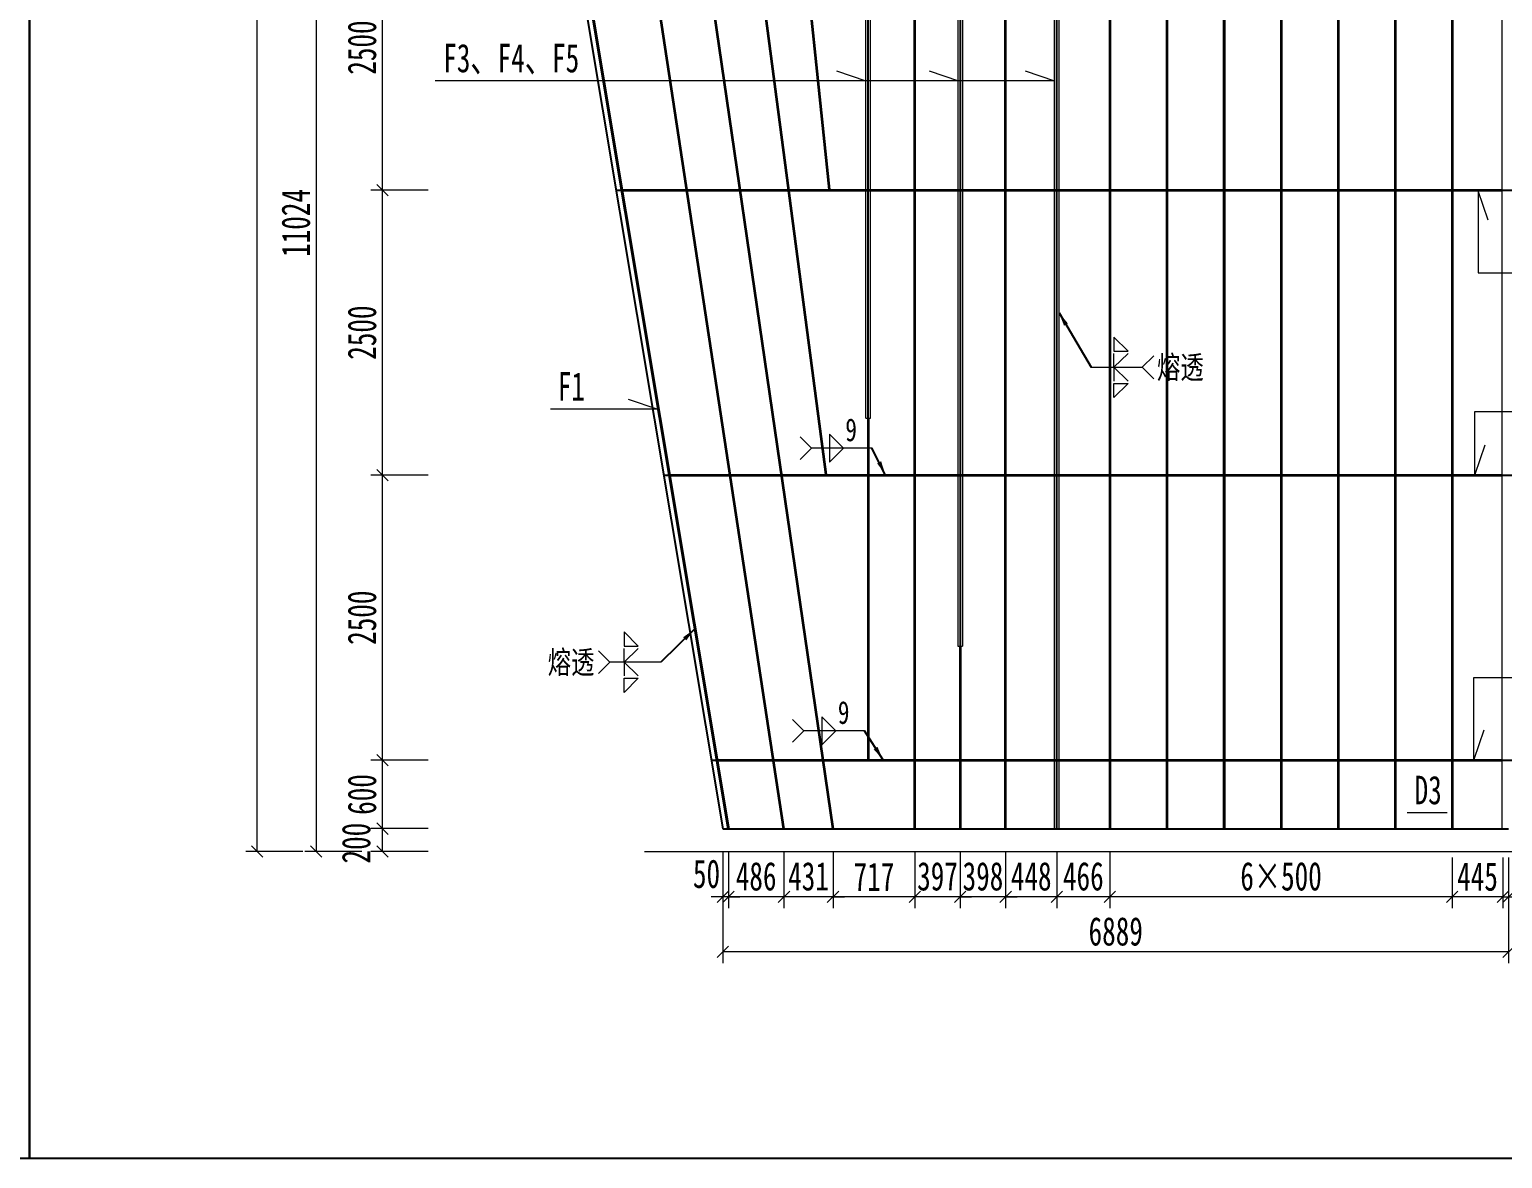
# Model space of a CAD drawing. Header units: millimetres. Extents: x -89049 to 410567, y -307459 to -100425.
# Drawn here: x 86067 to 98978, y -164214 to -154312 of the extents above; entities that cross this region are included whole.
import ezdxf
from ezdxf.enums import TextEntityAlignment as Align

# ---------------------------------------------------------------- set-up
doc = ezdxf.new("R2010")
doc.units = ezdxf.units.MM
doc.linetypes.add('CENTER2', pattern=[28.575, 19.05, -3.175, 3.175, -3.175])
doc.layers.get('Defpoints').update_dxf_attribs({"color": 8})
for name, color, linetype, lineweight in [('Dim', 4, 'Continuous', 15), ('中心线', 2, 'CENTER2', 15), ('文字', 7, 'Continuous', 15), ('细实线', 4, 'Continuous', 15), ('钢板粗线', 1, 'Continuous', 25)]:
    doc.layers.add(name, color=color, linetype=linetype, lineweight=lineweight)
doc.layers.add('Text', color=4, linetype='Continuous')
doc.styles.add('111', font='', dxfattribs={"width": 0.7})
doc.styles.add('BM_Dim', font='', dxfattribs={"width": 0.85})
doc.styles.add('SMEDI', font='', dxfattribs={"width": 0.75})
doc.styles.get("Standard").update_dxf_attribs({"font": ''})
doc.styles.get('111').set_extended_font_data('仿宋_GB2312')
doc.styles.get('BM_Dim').set_extended_font_data('仿宋_GB2312')
doc.styles.get('SMEDI').set_extended_font_data('仿宋_GB2312')
doc.styles.get('Standard').set_extended_font_data('仿宋_GB2312')
doc.dimstyles.new('200', dxfattribs={"dimscale": 0, "dimtxt": 2.5, "dimasz": 1, "dimexe": 1, "dimexo": 1, "dimgap": 0.6, "dimtad": 1, "dimdec": 0, "dimdsep": 46, "dimtxsty": '111', "dimblk": 'OBLIQUE', "dimcen": 0, "dimclrd": 4, "dimclre": 4, "dimclrt": 4, "dimadec": 1, "dimazin": 2, "dimtfac": 1, "dimtdec": 0, "dimtix": 1, "dimtmove": 2, "dimatfit": 3, "dimfxl": 4, "dimfxlon": 1, "dimtolj": 1, "dimlwd": -1, "dimlwe": -1, "dimarcsym": 0})
doc.dimstyles.new('MSteel_1.0_1.0', dxfattribs={"dimtxt": 3, "dimasz": 1.2, "dimexe": 1, "dimexo": 1, "dimgap": 1, "dimtad": 3, "dimtoh": 1, "dimdec": 0, "dimzin": 0, "dimdsep": 46, "dimtxsty": 'Standard', "dimblk": 'ARCHTICK', "dimcen": 0.09, "dimclrd": 3, "dimclre": 3, "dimadec": 0, "dimazin": 0, "dimtfac": 1, "dimtdec": 4, "dimtofl": 0, "dimtmove": 0, "dimatfit": 3, "dimfxl": 1, "dimtolj": 1, "dimtzin": 0, "dimarcsym": 0})

# ---------------------------------------------------------------- blocks, each defined once
blk = doc.blocks.new('_ArchTick')
at = {"color": 0, "linetype": 'ByBlock', "const_width": 0.15}
blk.add_lwpolyline([(-0.5, -0.5), (0.5, 0.5)], dxfattribs=at)
blk = doc.blocks.new('_Oblique')
at = {"color": 0, "linetype": 'ByBlock', "lineweight": -2}
blk.add_line((-0.5, -0.5), (0.5, 0.5), dxfattribs=at)
blk = doc.blocks.new('*D3152')
at = {"layer": 'Defpoints', "color": 0, "transparency": 16777216}
for p in [(90336, -150497), (88580, -161521), (91879, -161521)]:
    blk.add_point(p, dxfattribs=at)
at = {"layer": '细实线', "color": 4, "transparency": 16777216}
for p, q in [((88980, -150497), (88480, -150497)), ((88580, -150497), (88580, -161521)), ((88980, -161521), (88480, -161521))]:
    blk.add_line(p, q, dxfattribs=at)
at = {"layer": '细实线', "color": 4, "transparency": 16777216, "xscale": 99.99999999999999, "yscale": 99.99999999999999, "zscale": 99.99999999999999}
for p, rotation in [((88580, -150497), 90), ((88580, -161521), 270)]:
    blk.add_blockref('_Oblique', p, dxfattribs=dict(at, rotation=rotation))
at = {"layer": '细实线', "color": 4, "transparency": 16777216, "insert": (88402, -156009), "char_height": 250, "attachment_point": 5, "rotation": 90, "style": '111'}
blk.add_mtext('\\A1;11024', dxfattribs=at)
blk = doc.blocks.new('*D3156')
at = {"layer": 'Defpoints', "color": 0, "transparency": 16777216}
for p in [(89160, -160721), (92043, -160721), (92143, -161321)]:
    blk.add_point(p, dxfattribs=at)
at = {"layer": '细实线', "color": 4, "transparency": 16777216}
for p, q in [((89560, -160721), (89060, -160721)), ((89160, -161321), (89160, -160721)), ((89560, -161321), (89060, -161321))]:
    blk.add_line(p, q, dxfattribs=at)
at = {"layer": '细实线', "color": 4, "transparency": 16777216, "xscale": 99.99999999999999, "yscale": 99.99999999999999, "zscale": 99.99999999999999}
for p, rotation in [((89160, -160721), 90), ((89160, -161321), 270)]:
    blk.add_blockref('_Oblique', p, dxfattribs=dict(at, rotation=rotation))
at = {"layer": '细实线', "color": 4, "transparency": 16777216, "insert": (88982, -161021), "char_height": 250, "attachment_point": 5, "rotation": 90, "style": '111'}
blk.add_mtext('\\A1;600', dxfattribs=at)
blk = doc.blocks.new('*D3157')
at = {"layer": 'Defpoints', "color": 0, "transparency": 16777216}
for p in [(89160, -158221), (91627, -158221), (89582, -160721)]:
    blk.add_point(p, dxfattribs=at)
at = {"layer": '细实线', "color": 4, "transparency": 16777216}
for p, q in [((89560, -158221), (89060, -158221)), ((89160, -160721), (89160, -158221)), ((89482, -160721), (89060, -160721))]:
    blk.add_line(p, q, dxfattribs=at)
at = {"layer": '细实线', "color": 4, "transparency": 16777216, "xscale": 99.99999999999999, "yscale": 99.99999999999999, "zscale": 99.99999999999999}
for p, rotation in [((89160, -158221), 90), ((89160, -160721), 270)]:
    blk.add_blockref('_Oblique', p, dxfattribs=dict(at, rotation=rotation))
at = {"layer": '细实线', "color": 4, "transparency": 16777216, "insert": (88982, -159471), "char_height": 250, "attachment_point": 5, "rotation": 90, "style": '111'}
blk.add_mtext('\\A1;2500', dxfattribs=at)
blk = doc.blocks.new('*D3158')
at = {"layer": 'Defpoints', "color": 0, "transparency": 16777216}
for p in [(89160, -155721), (91211, -155721), (91627, -158221)]:
    blk.add_point(p, dxfattribs=at)
at = {"layer": '细实线', "color": 4, "transparency": 16777216}
for p, q in [((89560, -155721), (89060, -155721)), ((89160, -158221), (89160, -155721)), ((89560, -158221), (89060, -158221))]:
    blk.add_line(p, q, dxfattribs=at)
at = {"layer": '细实线', "color": 4, "transparency": 16777216, "xscale": 99.99999999999999, "yscale": 99.99999999999999, "zscale": 99.99999999999999}
for p, rotation in [((89160, -155721), 90), ((89160, -158221), 270)]:
    blk.add_blockref('_Oblique', p, dxfattribs=dict(at, rotation=rotation))
at = {"layer": '细实线', "color": 4, "transparency": 16777216, "insert": (88982, -156971), "char_height": 250, "attachment_point": 5, "rotation": 90, "style": '111'}
blk.add_mtext('\\A1;2500', dxfattribs=at)
blk = doc.blocks.new('*D3162')
at = {"layer": 'Defpoints', "color": 0, "transparency": 16777216}
for p in [(88062, -142221), (89940, -142221), (89349, -161521)]:
    blk.add_point(p, dxfattribs=at)
at = {"layer": '细实线', "color": 4, "transparency": 16777216}
for p, q in [((88462, -142221), (87962, -142221)), ((88062, -161521), (88062, -142221)), ((88462, -161521), (87962, -161521))]:
    blk.add_line(p, q, dxfattribs=at)
at = {"layer": '细实线', "color": 4, "transparency": 16777216, "xscale": 99.99999999999999, "yscale": 99.99999999999999, "zscale": 99.99999999999999}
for p, rotation in [((88062, -142221), 90), ((88062, -161521), 270)]:
    blk.add_blockref('_Oblique', p, dxfattribs=dict(at, rotation=rotation))
at = {"layer": '细实线', "color": 4, "transparency": 16777216, "insert": (87883, -151871), "char_height": 250, "attachment_point": 5, "rotation": 90, "style": '111'}
blk.add_mtext('\\A1;19300', dxfattribs=at)
blk = doc.blocks.new('全融透2')
at = {"layer": 'Dim'}
blk.add_line((0, 0), (-4.48, 0), dxfattribs=at)
for points in [[(-3.23, 2.65), (-3.23, 1.41), (-2, 1.41)], [(-3.23, -2.65), (-3.23, -1.41), (-2, -1.41)]]:
    blk.add_lwpolyline(points, close=True, dxfattribs=at)
for points in [[(-5.48, 1), (-4.48, 0), (-5.48, -1)], [(-2, 1.21), (-3.23, 0), (-3.23, 1.21)], [(-2, -1.21), (-3.23, 0), (-3.23, -1.21)]]:
    blk.add_lwpolyline(points, dxfattribs=at)
at = {"layer": 'Text', "style": 'SMEDI', "width": 0.75}
blk.add_text('熔透', height=2, dxfattribs=at).set_placement((-9.92, 0), align=Align.MIDDLE_LEFT)
blk = doc.blocks.new('*D3173')
at = {"layer": 'Defpoints', "color": 0, "transparency": 16777216}
for p in [(89160, -161321), (92143, -161321), (91939, -161521)]:
    blk.add_point(p, dxfattribs=at)
at = {"layer": '细实线', "color": 4, "transparency": 16777216}
for p, q in [((89560, -161321), (89060, -161321)), ((89160, -161521), (89160, -161321)), ((89560, -161521), (89060, -161521))]:
    blk.add_line(p, q, dxfattribs=at)
at = {"layer": '细实线', "color": 4, "transparency": 16777216, "xscale": 99.99999999999999, "yscale": 99.99999999999999, "zscale": 99.99999999999999}
for p, rotation in [((89160, -161321), 90), ((89160, -161521), 270)]:
    blk.add_blockref('_Oblique', p, dxfattribs=dict(at, rotation=rotation))
at = {"layer": '细实线', "color": 4, "transparency": 16777216, "insert": (88931, -161448), "char_height": 250, "attachment_point": 5, "rotation": 90, "style": '111'}
blk.add_mtext('\\A1;200', dxfattribs=at)
blk = doc.blocks.new('全融透1')
at = {"layer": 'Dim'}
blk.add_line((0, 0), (4.48, 0), dxfattribs=at)
for points in [[(2, 2.65), (2, 1.41), (3.23, 1.41)], [(2, -2.65), (2, -1.41), (3.23, -1.41)]]:
    blk.add_lwpolyline(points, close=True, dxfattribs=at)
for points in [[(3.23, 1.21), (2, 0), (2, 1.21)], [(3.23, -1.21), (2, 0), (2, -1.21)], [(5.48, 1), (4.48, 0), (5.48, -1)]]:
    blk.add_lwpolyline(points, dxfattribs=at)
at = {"layer": 'Text', "style": 'SMEDI', "width": 0.75}
blk.add_text('熔透', height=2, dxfattribs=at).set_placement((5.77, 0), align=Align.MIDDLE_LEFT)
blk = doc.blocks.new('角焊缝1')
at = {"layer": 'Dim'}
blk.add_line((-3101.17, 370.22), (-3106.48, 370.22), dxfattribs=at)
blk.add_lwpolyline([(-3107.48, 369.22), (-3106.48, 370.22), (-3107.48, 371.22)], dxfattribs=at)
blk.add_lwpolyline([(-3104.91, 371.45), (-3104.91, 368.99), (-3103.68, 370.22)], close=True, dxfattribs=at)
blk = doc.blocks.new('*D3196')
at = {"layer": 'Defpoints', "color": 0, "transparency": 16777216}
for p in [(92143, -161321), (92193, -161321), (92143, -161919)]:
    blk.add_point(p, dxfattribs=at)
at = {"layer": '细实线', "color": 4, "transparency": 16777216}
for p, q in [((92143, -161519), (92143, -162019)), ((92193, -161519), (92193, -162019)), ((92143, -161919), (92043, -161919)), ((92193, -161919), (92143, -161919)), ((92193, -161919), (92293, -161919))]:
    blk.add_line(p, q, dxfattribs=at)
at = {"layer": '细实线', "color": 4, "transparency": 16777216, "xscale": 99.99999999999999, "yscale": 99.99999999999999, "zscale": 99.99999999999999}
blk.add_blockref('_Oblique', (92143, -161919), dxfattribs=at)
at = {"layer": '细实线', "color": 4, "transparency": 16777216, "xscale": 99.99999999999999, "yscale": 99.99999999999999, "zscale": 99.99999999999999, "rotation": 180}
blk.add_blockref('_Oblique', (92193, -161919), dxfattribs=at)
at = {"layer": '细实线', "color": 4, "transparency": 16777216, "insert": (92001, -161718), "char_height": 250, "attachment_point": 5, "style": '111'}
blk.add_mtext('\\A1;50', dxfattribs=at)
blk = doc.blocks.new('*D3197')
at = {"layer": 'Defpoints', "color": 0, "transparency": 16777216}
for p in [(95071, -161321), (95537, -161321), (95071, -161919)]:
    blk.add_point(p, dxfattribs=at)
at = {"layer": '细实线', "color": 4, "transparency": 16777216}
for p, q in [((95071, -161519), (95071, -162019)), ((95537, -161519), (95537, -162019)), ((95537, -161919), (95071, -161919))]:
    blk.add_line(p, q, dxfattribs=at)
at = {"layer": '细实线', "color": 4, "transparency": 16777216, "xscale": 99.99999999999999, "yscale": 99.99999999999999, "zscale": 99.99999999999999, "rotation": 180}
blk.add_blockref('_Oblique', (95071, -161919), dxfattribs=at)
at = {"layer": '细实线', "color": 4, "transparency": 16777216, "xscale": 99.99999999999999, "yscale": 99.99999999999999, "zscale": 99.99999999999999}
blk.add_blockref('_Oblique', (95537, -161919), dxfattribs=at)
at = {"layer": '细实线', "color": 4, "transparency": 16777216, "insert": (95304, -161740), "char_height": 250, "attachment_point": 5, "style": '111'}
blk.add_mtext('\\A1;466', dxfattribs=at)
blk = doc.blocks.new('*D3198')
at = {"layer": 'Defpoints', "color": 0, "transparency": 16777216}
for p in [(95537, -161473), (98537, -161473), (95537, -161919)]:
    blk.add_point(p, dxfattribs=at)
at = {"layer": '细实线', "color": 4, "transparency": 16777216}
for p, q in [((95537, -161573), (95537, -162019)), ((98537, -161573), (98537, -162019)), ((98537, -161919), (95537, -161919))]:
    blk.add_line(p, q, dxfattribs=at)
at = {"layer": '细实线', "color": 4, "transparency": 16777216, "xscale": 99.99999999999999, "yscale": 99.99999999999999, "zscale": 99.99999999999999, "rotation": 180}
blk.add_blockref('_Oblique', (95537, -161919), dxfattribs=at)
at = {"layer": '细实线', "color": 4, "transparency": 16777216, "xscale": 99.99999999999999, "yscale": 99.99999999999999, "zscale": 99.99999999999999}
blk.add_blockref('_Oblique', (98537, -161919), dxfattribs=at)
at = {"layer": '细实线', "color": 4, "transparency": 16777216, "insert": (97037, -161740), "char_height": 250, "attachment_point": 5, "style": '111'}
blk.add_mtext('\\A1;6×500', dxfattribs=at)
blk = doc.blocks.new('*D3199')
at = {"layer": 'Defpoints', "color": 0, "transparency": 16777216}
for p in [(92143, -161473), (99032, -161473), (92143, -162402)]:
    blk.add_point(p, dxfattribs=at)
at = {"layer": '细实线', "color": 4, "transparency": 16777216}
for p, q in [((92143, -162002), (92143, -162502)), ((99032, -162002), (99032, -162502)), ((99032, -162402), (92143, -162402))]:
    blk.add_line(p, q, dxfattribs=at)
at = {"layer": '细实线', "color": 4, "transparency": 16777216, "xscale": 99.99999999999999, "yscale": 99.99999999999999, "zscale": 99.99999999999999, "rotation": 180}
blk.add_blockref('_Oblique', (92143, -162402), dxfattribs=at)
at = {"layer": '细实线', "color": 4, "transparency": 16777216, "xscale": 99.99999999999999, "yscale": 99.99999999999999, "zscale": 99.99999999999999}
blk.add_blockref('_Oblique', (99032, -162402), dxfattribs=at)
at = {"layer": '细实线', "color": 4, "transparency": 16777216, "insert": (95588, -162223), "char_height": 250, "attachment_point": 5, "style": '111'}
blk.add_mtext('\\A1;6889', dxfattribs=at)
blk = doc.blocks.new('*D3200')
at = {"layer": 'Defpoints', "color": 0, "transparency": 16777216}
for p in [(92680, -161321), (93110, -161321), (92680, -161919)]:
    blk.add_point(p, dxfattribs=at)
at = {"layer": '细实线', "color": 4, "transparency": 16777216}
for p, q in [((92680, -161519), (92680, -162019)), ((93110, -161519), (93110, -162019)), ((92680, -161919), (92580, -161919)), ((93110, -161919), (92680, -161919)), ((93110, -161919), (93210, -161919))]:
    blk.add_line(p, q, dxfattribs=at)
at = {"layer": '细实线', "color": 4, "transparency": 16777216, "xscale": 99.99999999999999, "yscale": 99.99999999999999, "zscale": 99.99999999999999}
blk.add_blockref('_Oblique', (92680, -161919), dxfattribs=at)
at = {"layer": '细实线', "color": 4, "transparency": 16777216, "xscale": 99.99999999999999, "yscale": 99.99999999999999, "zscale": 99.99999999999999, "rotation": 180}
blk.add_blockref('_Oblique', (93110, -161919), dxfattribs=at)
at = {"layer": '细实线', "color": 4, "transparency": 16777216, "insert": (92895, -161740), "char_height": 250, "attachment_point": 5, "style": '111'}
blk.add_mtext('\\A1;431', dxfattribs=at)
blk = doc.blocks.new('*D3201')
at = {"layer": 'Defpoints', "color": 0, "transparency": 16777216}
for p in [(98537, -161473), (98982, -161473), (98537, -161919)]:
    blk.add_point(p, dxfattribs=at)
at = {"layer": '细实线', "color": 4, "transparency": 16777216}
for p, q in [((98537, -161573), (98537, -162019)), ((98982, -161573), (98982, -162019)), ((98982, -161919), (98537, -161919))]:
    blk.add_line(p, q, dxfattribs=at)
at = {"layer": '细实线', "color": 4, "transparency": 16777216, "xscale": 99.99999999999999, "yscale": 99.99999999999999, "zscale": 99.99999999999999, "rotation": 180}
blk.add_blockref('_Oblique', (98537, -161919), dxfattribs=at)
at = {"layer": '细实线', "color": 4, "transparency": 16777216, "xscale": 99.99999999999999, "yscale": 99.99999999999999, "zscale": 99.99999999999999}
blk.add_blockref('_Oblique', (98982, -161919), dxfattribs=at)
at = {"layer": '细实线', "color": 4, "transparency": 16777216, "insert": (98759, -161742), "char_height": 250, "attachment_point": 5, "style": '111'}
blk.add_mtext('\\A1;445', dxfattribs=at)
blk = doc.blocks.new('*D3202')
at = {"layer": 'Defpoints', "color": 0, "transparency": 16777216}
for p in [(98982, -161473), (99032, -161473), (99032, -161919)]:
    blk.add_point(p, dxfattribs=at)
at = {"layer": '细实线', "color": 4, "transparency": 16777216}
for p, q in [((98982, -161573), (98982, -162019)), ((99032, -161573), (99032, -162019)), ((98982, -161919), (98882, -161919)), ((98982, -161919), (99032, -161919)), ((99032, -161919), (99132, -161919))]:
    blk.add_line(p, q, dxfattribs=at)
at = {"layer": '细实线', "color": 4, "transparency": 16777216, "xscale": 99.99999999999999, "yscale": 99.99999999999999, "zscale": 99.99999999999999}
blk.add_blockref('_Oblique', (98982, -161919), dxfattribs=at)
at = {"layer": '细实线', "color": 4, "transparency": 16777216, "xscale": 99.99999999999999, "yscale": 99.99999999999999, "zscale": 99.99999999999999, "rotation": 180}
blk.add_blockref('_Oblique', (99032, -161919), dxfattribs=at)
at = {"layer": '细实线', "color": 4, "transparency": 16777216, "insert": (99195, -161715), "char_height": 250, "attachment_point": 5, "style": '111'}
blk.add_mtext('\\A1;50', dxfattribs=at)
blk = doc.blocks.new('*D3203')
at = {"layer": 'Defpoints', "color": 0, "transparency": 16777216}
for p in [(94623, -161321), (95071, -161321), (94623, -161919)]:
    blk.add_point(p, dxfattribs=at)
at = {"layer": '细实线', "color": 4, "transparency": 16777216}
for p, q in [((94623, -161519), (94623, -162019)), ((95071, -161519), (95071, -162019)), ((95071, -161919), (94623, -161919))]:
    blk.add_line(p, q, dxfattribs=at)
at = {"layer": '细实线', "color": 4, "transparency": 16777216, "xscale": 99.99999999999999, "yscale": 99.99999999999999, "zscale": 99.99999999999999, "rotation": 180}
blk.add_blockref('_Oblique', (94623, -161919), dxfattribs=at)
at = {"layer": '细实线', "color": 4, "transparency": 16777216, "xscale": 99.99999999999999, "yscale": 99.99999999999999, "zscale": 99.99999999999999}
blk.add_blockref('_Oblique', (95071, -161919), dxfattribs=at)
at = {"layer": '细实线', "color": 4, "transparency": 16777216, "insert": (94847, -161740), "char_height": 250, "attachment_point": 5, "style": '111'}
blk.add_mtext('\\A1;448', dxfattribs=at)
blk = doc.blocks.new('*D3204')
at = {"layer": 'Defpoints', "color": 0, "transparency": 16777216}
for p in [(94225, -161321), (94623, -161321), (94225, -161919)]:
    blk.add_point(p, dxfattribs=at)
at = {"layer": '细实线', "color": 4, "transparency": 16777216}
for p, q in [((94225, -161519), (94225, -162019)), ((94623, -161519), (94623, -162019)), ((94225, -161919), (94125, -161919)), ((94623, -161919), (94225, -161919)), ((94623, -161919), (94723, -161919))]:
    blk.add_line(p, q, dxfattribs=at)
at = {"layer": '细实线', "color": 4, "transparency": 16777216, "xscale": 99.99999999999999, "yscale": 99.99999999999999, "zscale": 99.99999999999999}
blk.add_blockref('_Oblique', (94225, -161919), dxfattribs=at)
at = {"layer": '细实线', "color": 4, "transparency": 16777216, "xscale": 99.99999999999999, "yscale": 99.99999999999999, "zscale": 99.99999999999999, "rotation": 180}
blk.add_blockref('_Oblique', (94623, -161919), dxfattribs=at)
at = {"layer": '细实线', "color": 4, "transparency": 16777216, "insert": (94424, -161740), "char_height": 250, "attachment_point": 5, "style": '111'}
blk.add_mtext('\\A1;398', dxfattribs=at)
blk = doc.blocks.new('*D3205')
at = {"layer": 'Defpoints', "color": 0, "transparency": 16777216}
for p in [(93827, -161321), (94225, -161321), (93827, -161919)]:
    blk.add_point(p, dxfattribs=at)
at = {"layer": '细实线', "color": 4, "transparency": 16777216}
for p, q in [((93827, -161519), (93827, -162019)), ((94225, -161519), (94225, -162019)), ((93827, -161919), (93727, -161919)), ((94225, -161919), (93827, -161919)), ((94225, -161919), (94325, -161919))]:
    blk.add_line(p, q, dxfattribs=at)
at = {"layer": '细实线', "color": 4, "transparency": 16777216, "xscale": 99.99999999999999, "yscale": 99.99999999999999, "zscale": 99.99999999999999}
blk.add_blockref('_Oblique', (93827, -161919), dxfattribs=at)
at = {"layer": '细实线', "color": 4, "transparency": 16777216, "xscale": 99.99999999999999, "yscale": 99.99999999999999, "zscale": 99.99999999999999, "rotation": 180}
blk.add_blockref('_Oblique', (94225, -161919), dxfattribs=at)
at = {"layer": '细实线', "color": 4, "transparency": 16777216, "insert": (94026, -161740), "char_height": 250, "attachment_point": 5, "style": '111'}
blk.add_mtext('\\A1;397', dxfattribs=at)
blk = doc.blocks.new('*D3206')
at = {"layer": 'Defpoints', "color": 0, "transparency": 16777216}
for p in [(93110, -161321), (93827, -161321), (93110, -161919)]:
    blk.add_point(p, dxfattribs=at)
at = {"layer": '细实线', "color": 4, "transparency": 16777216}
for p, q in [((93110, -161519), (93110, -162019)), ((93827, -161519), (93827, -162019)), ((93827, -161919), (93110, -161919))]:
    blk.add_line(p, q, dxfattribs=at)
at = {"layer": '细实线', "color": 4, "transparency": 16777216, "xscale": 99.99999999999999, "yscale": 99.99999999999999, "zscale": 99.99999999999999, "rotation": 180}
blk.add_blockref('_Oblique', (93110, -161919), dxfattribs=at)
at = {"layer": '细实线', "color": 4, "transparency": 16777216, "xscale": 99.99999999999999, "yscale": 99.99999999999999, "zscale": 99.99999999999999}
blk.add_blockref('_Oblique', (93827, -161919), dxfattribs=at)
at = {"layer": '细实线', "color": 4, "transparency": 16777216, "insert": (93469, -161742), "char_height": 250, "attachment_point": 5, "style": '111'}
blk.add_mtext('\\A1;717', dxfattribs=at)
blk = doc.blocks.new('*D3207')
at = {"layer": 'Defpoints', "color": 0, "transparency": 16777216}
for p in [(92193, -161321), (92680, -161321), (92193, -161919)]:
    blk.add_point(p, dxfattribs=at)
at = {"layer": '细实线', "color": 4, "transparency": 16777216}
for p, q in [((92193, -161519), (92193, -162019)), ((92680, -161519), (92680, -162019)), ((92680, -161919), (92193, -161919))]:
    blk.add_line(p, q, dxfattribs=at)
at = {"layer": '细实线', "color": 4, "transparency": 16777216, "xscale": 99.99999999999999, "yscale": 99.99999999999999, "zscale": 99.99999999999999, "rotation": 180}
blk.add_blockref('_Oblique', (92193, -161919), dxfattribs=at)
at = {"layer": '细实线', "color": 4, "transparency": 16777216, "xscale": 99.99999999999999, "yscale": 99.99999999999999, "zscale": 99.99999999999999}
blk.add_blockref('_Oblique', (92680, -161919), dxfattribs=at)
at = {"layer": '细实线', "color": 4, "transparency": 16777216, "insert": (92436, -161740), "char_height": 250, "attachment_point": 5, "style": '111'}
blk.add_mtext('\\A1;486', dxfattribs=at)
blk = doc.blocks.new('*D3208')
at = {"layer": 'Defpoints', "color": 0, "transparency": 16777216}
for p in [(89160, -153221), (90794, -153221), (91211, -155721)]:
    blk.add_point(p, dxfattribs=at)
at = {"layer": '细实线', "color": 4, "transparency": 16777216}
for p, q in [((89560, -153221), (89060, -153221)), ((89160, -155721), (89160, -153221)), ((89560, -155721), (89060, -155721))]:
    blk.add_line(p, q, dxfattribs=at)
at = {"layer": '细实线', "color": 4, "transparency": 16777216, "xscale": 99.99999999999999, "yscale": 99.99999999999999, "zscale": 99.99999999999999}
for p, rotation in [((89160, -153221), 90), ((89160, -155721), 270)]:
    blk.add_blockref('_Oblique', p, dxfattribs=dict(at, rotation=rotation))
at = {"layer": '细实线', "color": 4, "transparency": 16777216, "insert": (88982, -154471), "char_height": 250, "attachment_point": 5, "rotation": 90, "style": '111'}
blk.add_mtext('\\A1;2500', dxfattribs=at)

msp = doc.modelspace()

# ---------------------------------------------------------------- linework, layer by layer
at = {"layer": 'Defpoints'}
for p, q in [((94225.1, -142341.1), (94225.1, -159721.1)), ((93827.4, -161321.1), (93827.4, -142491.1)), ((94622.8, -161321.1), (94622.8, -142491.1)), ((96036.9, -142491.1), (96036.9, -161321.1)), ((96536.9, -142491.1), (96536.9, -161321.1)), ((97036.9, -142491.1), (97036.9, -161321.1)), ((97536.9, -142491.1), (97536.9, -161321.1)), ((98036.9, -142491.1), (98036.9, -161321.1)), ((98536.9, -142491.1), (98536.9, -161321.1)), ((95536.9, -150949.3), (95536.9, -161321.1)), ((91210.2, -155721.1), (108920.7, -155721.1)), ((93418.8, -157721.1), (93418.8, -160721.1)), ((91626.7, -158221.1), (108920.7, -158221.1)), ((94225.1, -159721.1), (94224.8, -161321.1)), ((92043.2, -160721.1), (108920.7, -160721.1))]:
    msp.add_line(p, q, dxfattribs=at)
for points in [[(47566.6, -138634.1), (86066.6, -138634.1), (86066.6, -164214.1), (47566.6, -164214.1)], [(86066.6, -138634.1), (124566.6, -138634.1), (124566.6, -164214.1), (86066.6, -164214.1)]]:
    msp.add_lwpolyline(points, close=True, dxfattribs=at)
for points in [[(90386, -142341.1), (90386, -150497.4), (92193.2, -161321.1)], [(93418.8, -157721.1), (93418.8, -150478), (92942.5, -146938), (93409.7, -143638.9), (93409.7, -142341.1)], [(95070.8, -161321.1), (95070.8, -150929.9), (95528.2, -147656.4), (95040.5, -144078.7), (95040.5, -142341.1)], [(92679.6, -161321.1), (91036.9, -150497.4), (91036.9, -142491.1)], [(93110.2, -161321.1), (91536.9, -150497.4), (91536.9, -142491.1)], [(93049.5, -158221.1), (92036.9, -150497.4), (92036.9, -142491.1)], [(93080.6, -155721.1), (92536.9, -150497.4), (92536.9, -142491.1)]]:
    msp.add_lwpolyline(points, dxfattribs=at)
at = {"layer": '中心线', "ltscale": 0.3}
msp.add_line((91458.2, -161521.1), (111427.7, -161521.1), dxfattribs=at)
at = {"layer": '细实线', "ltscale": 4}
for p, q in [((93821.4, -161321.1), (93821.4, -142503.1)), ((93833.4, -161321.1), (93833.4, -142503.1)), ((94616.8, -161321.1), (94616.8, -142503.1)), ((94628.8, -161321.1), (94628.8, -142503.1)), ((96030.9, -142503.1), (96030.9, -161321.1)), ((96042.9, -142503.1), (96042.9, -161321.1)), ((96530.9, -142503.1), (96530.9, -161321.1)), ((96542.9, -142503.1), (96542.9, -161321.1)), ((97030.9, -142503.1), (97030.9, -161321.1)), ((97042.9, -142503.1), (97042.9, -161321.1)), ((97530.9, -142503.1), (97530.9, -161321.1)), ((97542.9, -142503.1), (97542.9, -161321.1)), ((98030.9, -142503.1), (98030.9, -161321.1)), ((98042.9, -142503.1), (98042.9, -161321.1)), ((98530.9, -142503.1), (98530.9, -161321.1)), ((98542.9, -142503.1), (98542.9, -161321.1)), ((95530.9, -150963.3), (95530.9, -161321.1)), ((95542.9, -150963.3), (95542.9, -161321.1)), ((91266, -155715.1), (98974.9, -155715.1)), ((91268, -155727.1), (98974.9, -155727.1)), ((93412.8, -157721.1), (93412.8, -160715.1)), ((93424.8, -157721.1), (93424.8, -160715.1)), ((91682.6, -158215.1), (98974.9, -158215.1)), ((91684.6, -158227.1), (98974.9, -158227.1)), ((94219.1, -159721.1), (94218.8, -161321.1)), ((94231.1, -159721.1), (94230.8, -161321.1)), ((92099.2, -160715.1), (98974.9, -160715.1)), ((92101.2, -160727.1), (98974.9, -160727.1))]:
    msp.add_line(p, q, dxfattribs=at)
at = {"layer": '细实线', "color": 3}
for p, q in [((94205.1, -142503.1), (94205.1, -159721.1)), ((94245.1, -142503.1), (94245.1, -159721.1)), ((93398.8, -157721.1), (93438.8, -157721.1)), ((94205.1, -159721.1), (94245.1, -159721.1))]:
    msp.add_line(p, q, dxfattribs=at)
at = {"layer": '细实线', "color": 2, "ltscale": 4}
msp.add_line((98974.9, -161321.1), (98974.9, -142503.1), dxfattribs=at)
at = {"layer": '细实线'}
for p, q in [((93141, -154676.1), (93398.8, -154763.2)), ((93951.6, -154676.1), (94209.4, -154763.2)), ((94793, -154676.1), (95050.8, -154763.2)), ((95050.8, -154763.2), (89621.4, -154763.2)), ((98764.3, -155727.1), (98764.3, -156447.3)), ((98851.4, -155984.9), (98764.3, -155727.1)), ((98764.3, -156447.3), (99939.7, -156447.3)), ((91573.1, -157642.1), (90632.7, -157642.1)), ((91315.3, -157554.9), (91573.1, -157642.1)), ((98736.2, -158215.1), (98736.2, -157662.5)), ((98736.2, -157662.5), (99911.6, -157662.5)), ((98823.3, -157957.4), (98736.2, -158215.1)), ((98727.3, -160715.1), (98727.3, -159995)), ((98727.3, -159995), (99902.8, -159995)), ((98814.5, -160457.4), (98727.3, -160715.1)), ((98143.2, -161179.4), (98492.4, -161179.4))]:
    msp.add_line(p, q, dxfattribs=at)
at = {"layer": '细实线', "color": 2, "ltscale": 4}
for points in [[(90379, -142341.1), (90379, -150497.4), (92186.2, -161321.1)], [(90393, -142341.1), (90393, -150497.4), (92200.2, -161321.1)]]:
    msp.add_lwpolyline(points, dxfattribs=at)
at = {"layer": '细实线', "ltscale": 4}
for points in [[(92673.6, -161321.1), (91030.9, -150497.4), (91030.9, -142503.1)], [(92685.6, -161321.1), (91042.9, -150497.4), (91042.9, -142503.1)], [(93104.2, -161321.1), (91530.9, -150497.4), (91530.9, -142503.1)], [(93116.2, -161321.1), (91542.9, -150497.4), (91542.9, -142503.1)], [(93042.7, -158215.1), (92030.9, -150497.4), (92030.9, -142503.1)], [(93054.7, -158215.1), (92042.9, -150497.4), (92042.9, -142503.1)], [(93074, -155715.1), (92530.9, -150497.4), (92530.9, -142503.1)], [(93086, -155715.1), (92542.9, -150497.4), (92542.9, -142503.1)]]:
    msp.add_lwpolyline(points, dxfattribs=at)
at = {"layer": '细实线', "color": 3}
for points in [[(93398.8, -157721.1), (93398.8, -150479.3), (92922.3, -146938), (93389.7, -143637.5), (93389.7, -142503.1)], [(93438.8, -157721.1), (93438.8, -150476.6), (92962.7, -146938.1), (93429.7, -143640.3), (93429.7, -142503.1)], [(95050.8, -161321.1), (95050.8, -150928.5), (95508, -147656.3), (95020.5, -144080), (95020.5, -142503.1)], [(95090.8, -161321.1), (95090.8, -150931.3), (95548.4, -147656.4), (95060.5, -144077.3), (95060.5, -142503.1)]]:
    msp.add_lwpolyline(points, dxfattribs=at)
at = {"layer": '钢板粗线'}
msp.add_line((92143.2, -161321.1), (99031.9, -161321.1), dxfattribs=at)
msp.add_lwpolyline([(90336, -142341.1), (90336, -150497.4), (92143.2, -161321.1)], dxfattribs=at)

# ---------------------------------------------------------------- block references
at = {"layer": '细实线', "color": 8}
for name, p, xscale, yscale, zscale in [('全融透1', (95372.7, -157274.7), 100, 100, 100), ('角焊缝1', (403568.9, -195006.4), 100, 100, 100), ('全融透2', (91601.2, -159861.1), 99.99999999999999, 99.99999999999999, 99.99999999999999), ('角焊缝1', (403503.3, -197485.5), 100, 100, 100)]:
    msp.add_blockref(name, p, dxfattribs=dict(at, xscale=xscale, yscale=yscale, zscale=zscale))

# ---------------------------------------------------------------- texts
at = {"layer": 'Text', "style": 'SMEDI', "width": 0.75}
for p in [(93217.6, -157823.1), (93152.1, -160302.2)]:
    msp.add_text('9', height=200, dxfattribs=at).set_placement(p, align=Align.MIDDLE_LEFT)
at = {"layer": '文字', "style": 'BM_Dim', "width": 0.7}
for s, p in [('F3、F4、F5', (90289.3, -154763.2)), ('F1', (90816.3, -157642)), ('D3', (98326.7, -161182.2))]:
    msp.add_text(s, height=250, dxfattribs=at).set_placement(p, align=Align.BOTTOM_CENTER)

# ---------------------------------------------------------------- dimensions: what is measured, and where the dimension line sits
at = {"layer": '细实线'}
for base, p1, p2, angle, picture, middle in [((88062.4, -142221.1), (89349.5, -161521.1), (89939.8, -142221.1), 90, '*D3162', (87883.5, -151871.1)), ((88580.5, -161521.1), (90336, -150497.4), (91878.7, -161521.1), 270, '*D3152', (88401.6, -156009.3)), ((89160.4, -153221.1), (91211, -155721.1), (90793.8, -153221.1), 90, '*D3208', (88981.5, -154471.1)), ((89160.4, -155721.1), (91626.7, -158221.1), (91211, -155721.1), 90, '*D3158', (88981.5, -156971.1)), ((89160.4, -158221.1), (89582.3, -160721.1), (91626.7, -158221.1), 90, '*D3157', (88981.5, -159471.1)), ((89160.4, -160721.1), (92143.2, -161321.1), (92043.2, -160721.1), 90, '*D3156', (88981.5, -161021.1))]:
    dim = msp.add_linear_dim(base=base, p1=p1, p2=p2, angle=angle, dimstyle='200', override={"dimscale": 100, "dimblk": 'Oblique'}, dxfattribs=at)
    dim.commit()
    dim.dimension.update_dxf_attribs({"geometry": picture, "text_midpoint": middle})
dim = msp.add_linear_dim(base=(89160.4, -161321.1), p1=(91938.8, -161521.1), p2=(92143.2, -161321.1), angle=270, dimstyle='200', override={"dimscale": 100, "dimblk": 'Oblique'}, dxfattribs=at)
dim.commit()
dim.dimension.update_dxf_attribs({"geometry": '*D3173', "text_midpoint": (88930.6, -161448), "dimtype": 160})
for base, p1, p2, picture, middle in [((92143.2, -161918.7), (92193.2, -161321.1), (92143.2, -161321.1), '*D3196', (92001.3, -161718)), ((99031.9, -161918.7), (98981.9, -161472.5), (99031.9, -161472.5), '*D3202', (99194.6, -161714.5))]:
    dim = msp.add_linear_dim(base=base, p1=p1, p2=p2, dimstyle='200', override={"dimscale": 100, "dimblk": 'Oblique'}, dxfattribs=at)
    dim.commit()
    dim.dimension.update_dxf_attribs({"geometry": picture, "text_midpoint": middle, "dimtype": 160})
for base, p1, p2, picture, middle in [((92193.2, -161918.7), (92679.6, -161321.1), (92193.2, -161321.1), '*D3207', (92436.4, -161739.8)), ((92679.6, -161918.7), (93110.2, -161321.1), (92679.6, -161321.1), '*D3200', (92894.9, -161739.8)), ((93110.2, -161918.7), (93827.4, -161321.1), (93110.2, -161321.1), '*D3206', (93468.8, -161742.5)), ((93827.4, -161918.7), (94224.8, -161321.1), (93827.4, -161321.1), '*D3205', (94026.1, -161739.8)), ((94224.8, -161918.7), (94622.8, -161321.1), (94224.8, -161321.1), '*D3204', (94423.8, -161739.8)), ((94622.8, -161918.7), (95070.8, -161321.1), (94622.8, -161321.1), '*D3203', (94846.8, -161739.8)), ((95070.8, -161918.7), (95536.9, -161321.1), (95070.8, -161321.1), '*D3197', (95303.9, -161739.8)), ((92143.2, -162402.1), (99031.9, -161472.5), (92143.2, -161472.5), '*D3199', (95587.5, -162223.1)), ((98536.9, -161918.7), (98981.9, -161472.5), (98536.9, -161472.5), '*D3201', (98759.4, -161742.5))]:
    dim = msp.add_linear_dim(base=base, p1=p1, p2=p2, dimstyle='200', override={"dimscale": 100, "dimblk": 'Oblique'}, dxfattribs=at)
    dim.commit()
    dim.dimension.update_dxf_attribs({"geometry": picture, "text_midpoint": middle})
dim = msp.add_linear_dim(base=(95536.9, -161918.7), p1=(98536.9, -161472.5), p2=(95536.9, -161472.5), text='6×500', dimstyle='200', override={"dimscale": 100, "dimtxsty": '111', "dimblk": 'Oblique'}, dxfattribs=at)
dim.commit()
dim.dimension.update_dxf_attribs({"geometry": '*D3198', "text_midpoint": (97036.9, -161739.8)})

# ---------------------------------------------------------------- leaders
at = {"layer": 'Dim'}
for points in [[(95090.8, -156796.7), (95372.7, -157274.7)], [(93568.3, -158215.1), (93451.4, -157984)], [(91894.8, -159572.8), (91601.2, -159861.1)], [(93547.6, -160715.1), (93385.9, -160463.2)]]:
    msp.add_leader(points, dimstyle='MSteel_1.0_1.0', override={"dimscale": 100, "dimclrd": 256}, dxfattribs=at)

doc.saveas('drawing.dxf')
